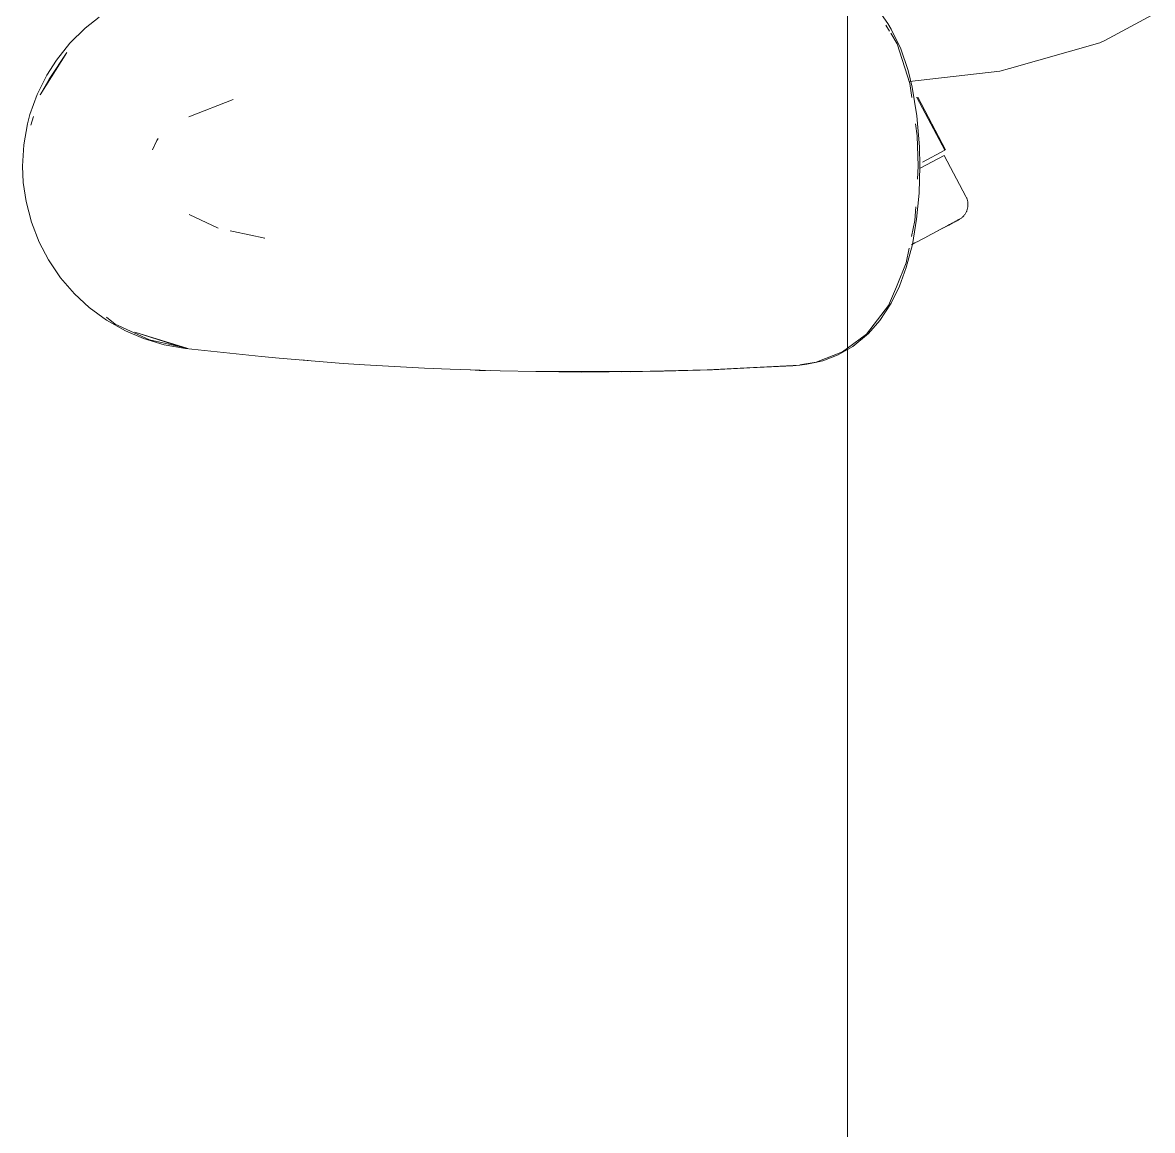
# Model space of a CAD drawing. Header units: millimetres. Extents: x 155927 to 295199, y -4084 to 97293.
# Drawn here: x 220762.1 to 221028.2, y 18804.8 to 19065.7 of the extents above; entities that cross this region are included whole.
import ezdxf

# ---------------------------------------------------------------- set-up
doc = ezdxf.new("R2010")
doc.units = ezdxf.units.MM
doc.header["$MEASUREMENT"] = 0
doc.layers.add('G-IMPT', color=8, linetype='CONTINUOUS', lineweight=9)
doc.layers.add('I-FURN', color=8, linetype='CONTINUOUS', lineweight=9)

msp = doc.modelspace()

# ---------------------------------------------------------------- linework, layer by layer
at = {"layer": 'G-IMPT'}
for p, q in [((220963.48, 19068.95), (220965.93, 19065.49)), ((221016.99, 19061.47), (221028.22, 19067.48)), ((220776.86, 19064.36), (220780.17, 19066.98)), ((220966.33, 19063.62), (220965.47, 19065.06)), ((220966.73, 19064.12), (220965.93, 19065.49)), ((220773.26, 19060.81), (220776.86, 19064.36)), ((220968.08, 19060.7), (220966.61, 19063.15)), ((220968.94, 19059.48), (220966.73, 19064.12)), ((220773.26, 19060.81), (220770.07, 19056.83)), ((220971.11, 19051.31), (220968.08, 19060.7)), ((220970.68, 19054.4), (220968.94, 19059.48)), ((220994.53, 19054.87), (221015.87, 19060.87)), ((221015.87, 19060.87), (221016.99, 19061.47)), ((220766.21, 19048.68), (220772.53, 19058.63)), ((220767.8, 19053.28), (220770.07, 19056.83)), ((220768.37, 19052.36), (220772.53, 19058.63)), ((220970.68, 19054.4), (220971.66, 19050.47)), ((220970.99, 19051.82), (220992.27, 19054.23)), ((220994.53, 19054.87), (220992.27, 19054.23)), ((220765.56, 19048.78), (220767.8, 19053.28)), ((220766.21, 19048.68), (220768.37, 19052.36)), ((220971.57, 19048.02), (220971.11, 19051.31)), ((220765.56, 19048.78), (220763.85, 19044)), ((220971.66, 19050.47), (220972.77, 19043.71)), ((220811.69, 19047.6), (220801.26, 19043.46)), ((220763.28, 19041.87), (220763.85, 19044)), ((220764.65, 19043.57), (220764.03, 19041.54)), ((220973.35, 19036.39), (220972.77, 19043.71)), ((220762.41, 19036.92), (220763.28, 19041.87)), ((220972.83, 19039.05), (220972.44, 19041.83)), ((220792.72, 19035.71), (220793.74, 19037.93)), ((220793.74, 19037.93), (220794.04, 19038.38)), ((220972.83, 19039.05), (220973.06, 19031.88)), ((220762.11, 19031.88), (220762.41, 19036.92)), ((220973.35, 19036.39), (220973.44, 19031.88)), ((220762.11, 19031.88), (220762.28, 19028.04)), ((220972.87, 19028.78), (220973.06, 19031.88)), ((220973.44, 19031.88), (220973.26, 19025.55)), ((220762.93, 19023.52), (220762.28, 19028.04)), ((220972.69, 19019.4), (220973.26, 19025.55)), ((220762.93, 19023.52), (220764.19, 19018.66)), ((220972.28, 19019.06), (220972.48, 19022.26)), ((220801.36, 19020.51), (220808.14, 19017.24)), ((220972.69, 19019.4), (220971.69, 19013.46)), ((220766.02, 19013.95), (220764.19, 19018.66)), ((220811, 19016.68), (220811.75, 19016.48)), ((220971.51, 19015.31), (220972.28, 19019.06)), ((220768.21, 19009.78), (220766.02, 19013.95)), ((220819.19, 19014.9), (220811.75, 19016.48)), ((220819.11, 19014.92), (220819.19, 19014.9)), ((220970.24, 19009.1), (220970.95, 19012.56)), ((220970.26, 19007.98), (220971.69, 19013.46)), ((220768.21, 19009.78), (220771.04, 19005.61)), ((220970.24, 19009.1), (220967.91, 19003.47)), ((220970.26, 19007.98), (220968.68, 19003.65)), ((220771.04, 19005.61), (220774.37, 19001.78)), ((220966.07, 18999.08), (220967.91, 19003.47)), ((220966.69, 18999.58), (220968.68, 19003.65)), ((220777.8, 18998.61), (220774.37, 19001.78)), ((220777.8, 18998.61), (220781.89, 18995.62)), ((220960.85, 18992.29), (220966.07, 18999.08)), ((220966.69, 18999.58), (220964.04, 18995.53)), ((220781.84, 18996.31), (220783.95, 18994.71)), ((220786.33, 18993.1), (220781.89, 18995.62)), ((220964.04, 18995.53), (220961.37, 18992.49)), ((220792.02, 18990.98), (220783.95, 18994.71)), ((220786.33, 18993.1), (220790.57, 18991.29)), ((220800.99, 18988.93), (220788.52, 18992.76)), ((220788.52, 18992.76), (220797.67, 18989.85)), ((220790.57, 18991.29), (220795.43, 18989.83)), ((220792.02, 18990.98), (220800.42, 18989.06)), ((220956.44, 18989.02), (220960.85, 18992.29)), ((220957.63, 18989.41), (220961.37, 18992.49)), ((220800.47, 18988.93), (220795.43, 18989.83)), ((220800.99, 18988.93), (220797.67, 18989.85)), ((220818.4, 18987.03), (220800.47, 18988.93)), ((220949.03, 18985.71), (220955.23, 18988.12)), ((220954.2, 18987.46), (220950.56, 18986.06)), ((220954.2, 18987.46), (220956.44, 18988.73)), ((220955.23, 18988.12), (220956.44, 18989.02)), ((220956.44, 18988.73), (220957.63, 18989.41)), ((220822.53, 18986.68), (220818.4, 18987.03)), ((220837.59, 18985.43), (220822.53, 18986.68)), ((220829.4, 18986.09), (220827.73, 18986.25)), ((220837.59, 18985.43), (220842.67, 18985.11)), ((220842.67, 18985.11), (220856.81, 18984.3)), ((220923.39, 18983.91), (220945.17, 18985)), ((220923.39, 18983.91), (220943.56, 18984.88)), ((220924.6, 18983.95), (220945.17, 18985)), ((220945.17, 18985), (220943.56, 18984.88)), ((220945.17, 18985), (220946.82, 18985.25)), ((220949.03, 18985.71), (220945.19, 18985.13)), ((220949.21, 18985.69), (220946.82, 18985.25)), ((220949.21, 18985.69), (220950.56, 18986.06)), ((220862.84, 18984.04), (220856.81, 18984.3)), ((220862.84, 18984.04), (220874.6, 18983.66)), ((220867.72, 18983.9), (220869.66, 18983.79)), ((220869.66, 18983.79), (220871.16, 18983.78)), ((220883.01, 18983.49), (220874.6, 18983.66)), ((220883.01, 18983.49), (220913.03, 18983.61)), ((220883.01, 18983.49), (220903.2, 18983.45)), ((220883.01, 18983.49), (220893.81, 18983.4)), ((220913.03, 18983.61), (220893.81, 18983.4)), ((220902.3, 18983.49), (220905.24, 18983.47)), ((220903.2, 18983.45), (220924.6, 18983.95)), ((220903.2, 18983.45), (220923.39, 18983.91)), ((220903.2, 18983.45), (220913.03, 18983.61)), ((220905.24, 18983.47), (220907.15, 18983.54)), ((220913.03, 18983.61), (220924.6, 18983.95)), ((220924.6, 18983.95), (220923.39, 18983.91))]:
    msp.add_line(p, q, dxfattribs=at)
at = {"layer": 'I-FURN'}
for p, q in [((220956.44, 19874.09), (220956.44, 17874.09)), ((220956.44, 17874.09), (220956.44, 19874.09)), ((220972.67, 19047.96), (220972.77, 19048.01)), ((220972.77, 19048.01), (220979.34, 19035.65)), ((220979.51, 19035.74), (220972.94, 19048.1)), ((220979.34, 19035.65), (220974.05, 19032.84)), ((220979.16, 19034.42), (220973.53, 19031.43)), ((220984.31, 19024.74), (220979.16, 19034.42)), ((220984.31, 19024.74), (220984.38, 19024.59)), ((220984.38, 19024.59), (220984.45, 19024.45)), ((220984.45, 19024.45), (220984.51, 19024.3)), ((220984.51, 19024.3), (220984.56, 19024.15)), ((220984.56, 19024.15), (220984.61, 19023.99)), ((220984.61, 19023.99), (220984.66, 19023.84)), ((220984.67, 19021.92), (220984.63, 19021.76)), ((220984.66, 19023.84), (220984.69, 19023.68)), ((220984.71, 19022.08), (220984.67, 19021.92)), ((220984.69, 19023.68), (220984.72, 19023.52)), ((220984.73, 19022.24), (220984.71, 19022.08)), ((220984.72, 19023.52), (220984.75, 19023.36)), ((220984.76, 19022.4), (220984.73, 19022.24)), ((220984.75, 19023.36), (220984.76, 19023.2)), ((220984.76, 19023.2), (220984.78, 19023.04)), ((220984.77, 19022.56), (220984.76, 19022.4)), ((220984.78, 19022.72), (220984.77, 19022.56)), ((220984.78, 19023.04), (220984.78, 19022.88)), ((220984.78, 19022.88), (220984.78, 19022.72)), ((220982.23, 19019.07), (220982.39, 19019.15)), ((220982.46, 19019.19), (220982.32, 19019.12)), ((220982.39, 19019.15), (220982.51, 19019.22)), ((220982.56, 19019.24), (220982.46, 19019.19)), ((220982.51, 19019.22), (220982.59, 19019.26)), ((220982.62, 19019.28), (220982.56, 19019.24)), ((220982.59, 19019.26), (220982.64, 19019.28)), ((220982.64, 19019.29), (220982.62, 19019.28)), ((220982.68, 19019.31), (220982.64, 19019.29)), ((220982.64, 19019.28), (220982.64, 19019.29)), ((220982.82, 19019.39), (220982.68, 19019.31)), ((220982.96, 19019.47), (220982.82, 19019.39)), ((220983.09, 19019.56), (220982.96, 19019.47)), ((220983.22, 19019.66), (220983.09, 19019.56)), ((220983.34, 19019.76), (220983.22, 19019.66)), ((220983.47, 19019.87), (220983.34, 19019.76)), ((220983.58, 19019.98), (220983.47, 19019.87)), ((220983.7, 19020.09), (220983.58, 19019.98)), ((220983.8, 19020.21), (220983.7, 19020.09)), ((220983.91, 19020.34), (220983.8, 19020.21)), ((220984, 19020.47), (220983.91, 19020.34)), ((220984.1, 19020.6), (220984, 19020.47)), ((220984.18, 19020.73), (220984.1, 19020.6)), ((220984.26, 19020.87), (220984.18, 19020.73)), ((220984.34, 19021.01), (220984.26, 19020.87)), ((220984.41, 19021.16), (220984.34, 19021.01)), ((220984.48, 19021.31), (220984.41, 19021.16)), ((220984.53, 19021.46), (220984.48, 19021.31)), ((220984.59, 19021.61), (220984.53, 19021.46)), ((220984.63, 19021.76), (220984.59, 19021.61)), ((220977.34, 19016.47), (220977.94, 19016.79)), ((220978.25, 19016.95), (220977.67, 19016.64)), ((220977.94, 19016.79), (220978.51, 19017.09)), ((220978.8, 19017.24), (220978.25, 19016.95)), ((220978.51, 19017.09), (220979.04, 19017.37)), ((220979.32, 19017.52), (220978.8, 19017.24)), ((220979.04, 19017.37), (220979.55, 19017.64)), ((220979.8, 19017.78), (220979.32, 19017.52)), ((220979.55, 19017.64), (220980.01, 19017.89)), ((220980.25, 19018.01), (220979.8, 19017.78)), ((220980.01, 19017.89), (220980.44, 19018.12)), ((220980.66, 19018.23), (220980.25, 19018.01)), ((220980.44, 19018.12), (220980.83, 19018.32)), ((220981.03, 19018.43), (220980.66, 19018.23)), ((220980.83, 19018.32), (220981.19, 19018.51)), ((220981.37, 19018.61), (220981.03, 19018.43)), ((220981.19, 19018.51), (220981.51, 19018.68)), ((220981.66, 19018.77), (220981.37, 19018.61)), ((220981.51, 19018.68), (220981.79, 19018.83)), ((220981.92, 19018.9), (220981.66, 19018.77)), ((220981.79, 19018.83), (220982.03, 19018.96)), ((220982.14, 19019.02), (220981.92, 19018.9)), ((220982.03, 19018.96), (220982.23, 19019.07)), ((220982.32, 19019.12), (220982.14, 19019.02)), ((220972.3, 19013.79), (220973.1, 19014.21)), ((220973.1, 19014.21), (220973.87, 19014.62)), ((220973.87, 19014.62), (220974.62, 19015.02)), ((220974.62, 19015.02), (220975.35, 19015.41)), ((220975.35, 19015.41), (220976.04, 19015.78)), ((220976.04, 19015.78), (220976.7, 19016.13)), ((220976.7, 19016.13), (220977.34, 19016.47)), ((220971.47, 19013.35), (220972.3, 19013.79))]:
    msp.add_line(p, q, dxfattribs=at)

doc.saveas('drawing.dxf')
